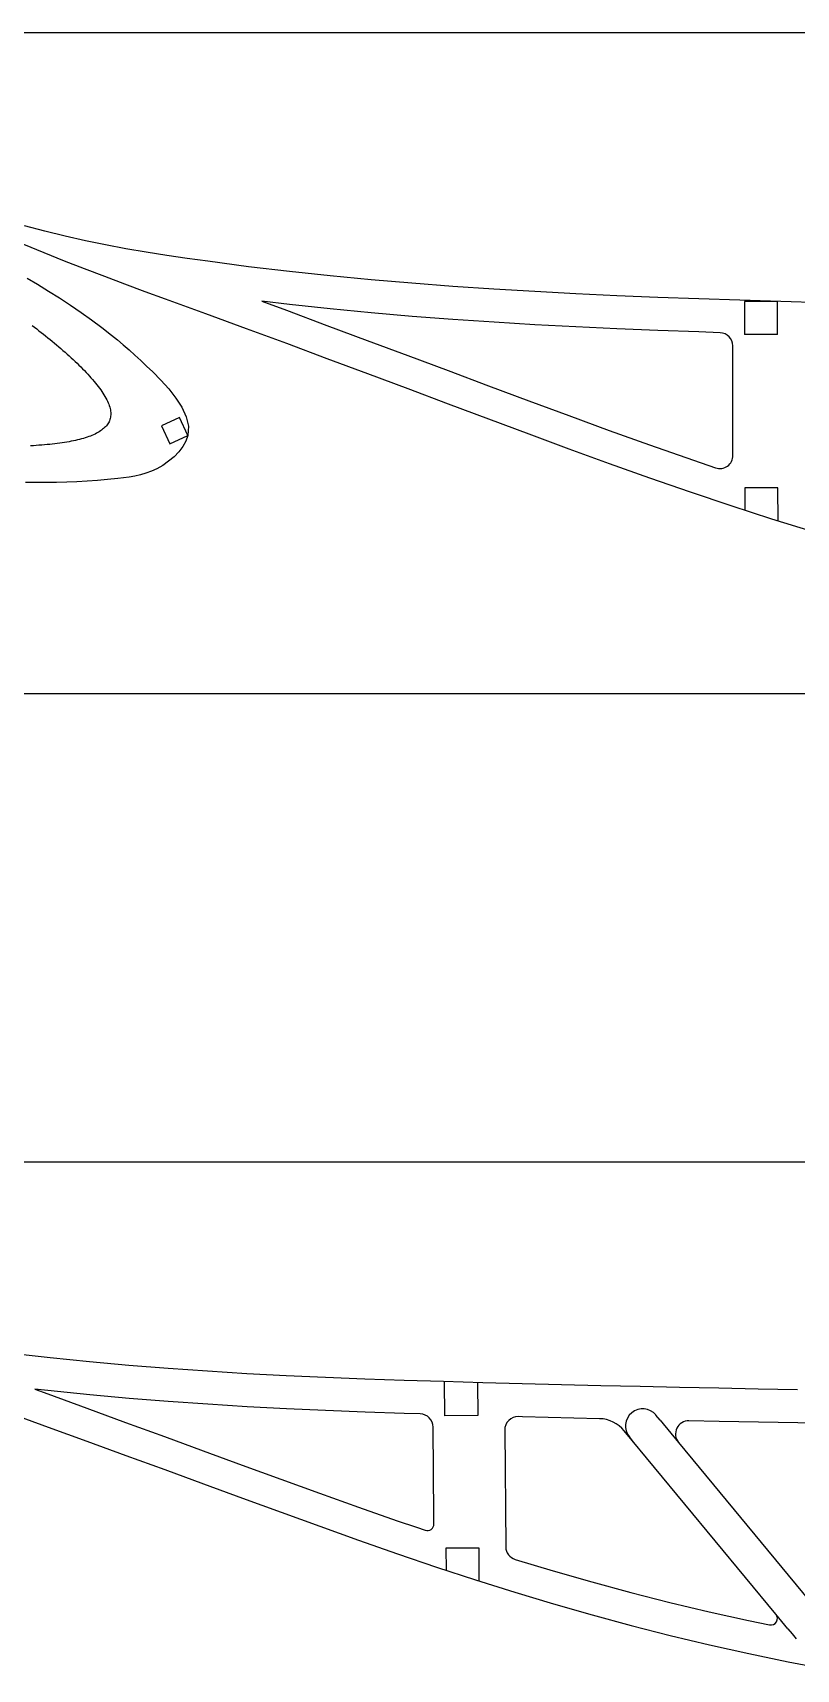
# Model space of a CAD drawing. Header units: millimetres. Extents: x 59 to 2198, y 55 to 510.
# Drawn here: x 510.5 to 626.1, y 248.8 to 496.5 of the extents above; entities that cross this region are included whole.
import ezdxf

# ---------------------------------------------------------------- set-up
doc = ezdxf.new("R2010")
doc.units = ezdxf.units.MM
doc.layers.add('7', color=7, linetype='Continuous')

msp = doc.modelspace()

# ---------------------------------------------------------------- linework, layer by layer
for p, q in [((1092.81, 496.49), (92.84, 496.49)), ((92.81, 396.49), (1092.81, 396.49)), ((1081.41, 325.51), (81.44, 325.51)), ((605.52, 286.49), (604.88, 287.26)), ((605.52, 286.49), (608.3, 283.12)), ((601.54, 283.11), (600.86, 283.94)), ((568.61, 270.27), (569.94, 269.81)), ((571.26, 270.77), (571.25, 272.18)), ((624.85, 254.91), (623.03, 257.1)), ((624.85, 254.91), (625.49, 254.14)), ((625.49, 254.14), (626.12, 253.37))]:
    msp.add_line(p, q)
at = {"color": 3}
for p, q in [((623.3, 455.8), (618.3, 455.79)), ((618.3, 455.79), (618.3, 450.79)), ((623.3, 450.8), (623.3, 455.8)), ((623.3, 450.8), (618.3, 450.79)), ((623.35, 427.62), (618.35, 427.61)), ((618.35, 427.61), (618.35, 424.22)), ((623.36, 422.62), (623.35, 427.62)), ((572.91, 287.12), (572.87, 292.31)), ((577.87, 292.17), (577.91, 287.17)), ((577.91, 287.17), (572.91, 287.12)), ((578.09, 267.12), (573.09, 267.08)), ((573.09, 267.08), (573.12, 263.76)), ((578.13, 262.12), (578.09, 267.12))]:
    msp.add_line(p, q, dxfattribs=at)
msp.add_polyline3d([(510.44, 452.16, 0), (510.78, 451.91, 0), (511.12, 451.65, 0), (511.46, 451.39, 0), (511.8, 451.13, 0), (512.13, 450.86, 0), (512.47, 450.59, 0), (512.81, 450.32, 0), (513.14, 450.05, 0), (513.47, 449.78, 0), (513.8, 449.51, 0), (514.13, 449.23, 0), (514.46, 448.96, 0), (514.78, 448.68, 0), (515.1, 448.4, 0), (515.41, 448.13, 0), (515.73, 447.85, 0), (516.04, 447.57, 0), (516.34, 447.29, 0), (516.64, 447.01, 0), (516.94, 446.73, 0), (517.23, 446.45, 0), (517.51, 446.17, 0), (517.79, 445.9, 0), (518.07, 445.62, 0), (518.34, 445.34, 0), (518.6, 445.07, 0), (518.85, 444.8, 0), (519.1, 444.52, 0), (519.34, 444.25, 0), (519.58, 443.98, 0), (519.81, 443.72, 0), (520.02, 443.45, 0), (520.24, 443.19, 0), (520.44, 442.93, 0), (520.63, 442.67, 0), (520.82, 442.42, 0), (520.99, 442.17, 0), (521.16, 441.92, 0), (521.31, 441.67, 0), (521.46, 441.43, 0), (521.6, 441.19, 0), (521.72, 440.95, 0), (521.84, 440.72, 0), (521.94, 440.49, 0), (522.03, 440.27, 0), (522.11, 440.05, 0), (522.18, 439.83, 0), (522.24, 439.62, 0), (522.28, 439.42, 0), (522.31, 439.22, 0), (522.33, 439.02, 0), (522.34, 438.83, 0), (522.33, 438.64, 0), (522.32, 438.46, 0), (522.29, 438.28, 0), (522.25, 438.1, 0), (522.2, 437.93, 0), (522.14, 437.77, 0), (522.07, 437.6, 0), (521.98, 437.45, 0), (521.89, 437.29, 0), (521.78, 437.14, 0), (521.67, 437, 0), (521.54, 436.86, 0), (521.41, 436.72, 0), (521.26, 436.59, 0), (521.1, 436.46, 0), (520.93, 436.33, 0), (520.76, 436.21, 0), (520.57, 436.09, 0), (520.37, 435.97, 0), (520.17, 435.86, 0), (519.95, 435.75, 0), (519.73, 435.65, 0), (519.49, 435.55, 0), (519.25, 435.45, 0), (519, 435.36, 0), (518.74, 435.26, 0), (518.47, 435.18, 0), (518.19, 435.09, 0), (517.91, 435.01, 0), (517.61, 434.93, 0), (517.31, 434.86, 0), (517, 434.79, 0), (516.68, 434.72, 0), (516.36, 434.65, 0), (516.02, 434.59, 0), (515.68, 434.53, 0), (515.33, 434.47, 0), (514.98, 434.42, 0), (514.61, 434.36, 0), (514.24, 434.31, 0), (513.87, 434.27, 0), (513.48, 434.22, 0), (513.09, 434.18, 0), (512.7, 434.14, 0), (512.29, 434.1, 0), (511.88, 434.07, 0), (511.47, 434.04, 0), (511.04, 434.01, 0), (510.62, 433.98, 0), (510.18, 433.96, 0)], dxfattribs=at)
for centre, radius, start, end in [((602.87, 285.6), 2.61, 39.5803, 219.5803), ((570.26, 270.76), 1, 251.1975, 0.4988)]:
    msp.add_arc(centre, radius, start, end)
at = {"layer": '7', "color": 3, "linetype": 'Continuous'}
for points in [[(629.98, 455.59), (623.77, 455.79), (617.56, 455.99), (611.35, 456.21), (605.15, 456.44), (598.95, 456.69), (592.75, 456.98), (586.55, 457.3), (580.35, 457.67), (574.14, 458.09), (567.94, 458.56), (561.75, 459.1), (555.56, 459.69), (549.38, 460.35), (543.2, 461.08), (537.03, 461.89), (533.92, 462.32), (530.82, 462.78), (527.72, 463.27), (524.64, 463.8), (521.56, 464.38), (518.49, 465), (515.43, 465.68), (512.33, 466.44), (509.25, 467.26)], [(509.14, 464.49), (512.2, 463.22), (515.28, 461.98), (518.32, 460.78), (521.37, 459.62), (524.43, 458.47), (527.49, 457.34), (530.55, 456.22), (536.7, 453.98), (542.83, 451.74), (548.95, 449.48), (555.07, 447.2), (561.19, 444.92), (567.3, 442.63), (573.41, 440.34), (579.53, 438.05), (585.62, 435.78), (591.71, 433.53), (597.81, 431.3), (603.92, 429.11), (610.06, 426.98), (616.21, 424.91), (622.39, 422.91), (628.47, 421.04)], [(509.68, 459.32), (511.24, 458.41), (512.92, 457.39), (514.58, 456.34), (516.22, 455.26), (517.84, 454.16), (519.42, 453.03), (520.96, 451.88), (522.45, 450.72), (523.35, 449.99), (524.23, 449.25), (525.11, 448.49), (525.98, 447.71), (526.87, 446.89), (527.76, 446.04), (528.68, 445.14), (529.91, 443.89), (531.11, 442.57), (532.21, 441.2), (533.12, 439.79), (533.77, 438.36), (534.09, 436.94), (533.99, 435.53), (533.7, 434.68)], [(534, 435.54), (532.75, 438.26), (530.02, 437.01), (531.27, 434.28), (534, 435.54)], [(533.7, 434.68), (533.7, 434.67), (533.23, 433.84), (532.63, 433.04), (531.91, 432.3), (531.1, 431.62), (530.23, 431.01), (529.32, 430.5), (528.49, 430.13), (527.66, 429.82), (526.82, 429.58), (525.97, 429.39), (525.12, 429.24), (524.26, 429.11), (523.4, 429.01), (521.86, 428.85), (520.32, 428.72), (518.77, 428.61), (517.22, 428.53), (515.66, 428.47), (514.11, 428.43), (512.55, 428.41), (510.99, 428.4), (509.44, 428.42)], [(626.33, 291.08), (620.37, 291.18), (614.41, 291.3), (608.45, 291.42), (602.49, 291.55), (596.54, 291.69), (590.58, 291.84), (584.62, 291.99), (578.66, 292.15), (572.7, 292.31), (566.74, 292.49), (560.78, 292.7), (554.83, 292.93), (548.88, 293.2), (542.92, 293.51), (536.97, 293.88), (531.01, 294.29), (525.06, 294.76), (519.12, 295.29), (513.18, 295.89), (507.24, 296.55)], [(506.95, 287.57), (512.84, 285.44), (518.73, 283.3), (524.61, 281.15), (530.5, 278.99), (536.38, 276.83), (542.27, 274.68), (548.13, 272.53), (553.99, 270.41), (559.86, 268.31), (565.74, 266.26), (571.64, 264.25), (577.57, 262.3), (583.51, 260.42), (589.36, 258.67), (595.23, 257), (601.12, 255.41), (607.03, 253.9), (612.96, 252.48), (618.92, 251.15), (624.89, 249.91), (630.79, 248.77)]]:
    msp.add_lwpolyline(points, dxfattribs=at)
for points in [[(613.89, 430.64, 0.516658), (616.54, 432.53), (616.51, 449.1, 0.403596), (614.58, 451.09), (611.36, 451.21), (605.16, 451.44), (598.96, 451.69), (592.76, 451.98), (586.56, 452.3), (580.36, 452.67), (574.15, 453.09), (567.95, 453.56), (561.76, 454.1), (555.57, 454.69), (549.39, 455.35), (545.23, 455.85), (548.94, 454.48), (555.06, 452.2), (561.18, 449.92), (567.29, 447.63), (573.4, 445.34), (579.52, 443.05), (585.61, 440.78), (591.7, 438.53), (597.8, 436.3), (603.92, 434.11), (613.89, 430.64)], [(571.25, 271.93), (571.13, 285.44, 0.402806), (569.2, 287.42), (566.78, 287.49), (560.83, 287.7), (554.87, 287.93), (548.92, 288.2), (542.97, 288.51), (537.01, 288.88), (531.05, 289.29), (525.11, 289.76), (519.16, 290.29), (510.82, 291.15), (512.8, 290.44), (518.69, 288.3), (524.57, 286.15), (530.45, 283.99), (536.34, 281.83), (542.22, 279.68), (548.08, 277.53), (553.94, 275.41), (559.82, 273.31), (565.7, 271.26), (568.61, 270.27)], [(641.28, 285.88), (638.3, 285.91), (632.34, 285.99), (626.37, 286.08), (620.41, 286.18), (614.45, 286.3), (609.88, 286.39, 0.641749), (608.3, 283.12), (630.21, 256.6)]]:
    msp.add_lwpolyline(points, format="xyb", dxfattribs=at)
msp.add_lwpolyline([(596.35, 286.7), (584.66, 286.99), (584.04, 287.01, 0.424427), (581.98, 284.99), (582.14, 267.29, 0.328711), (583.56, 265.4), (589.31, 263.67), (595.18, 262), (601.07, 260.41), (606.98, 258.9), (612.92, 257.48), (618.87, 256.15), (622.06, 255.49, 0.708845), (623.03, 257.1), (600.08, 284.88, 0.217068)], format="xyb", close=True, dxfattribs=at)

doc.saveas('drawing.dxf')
